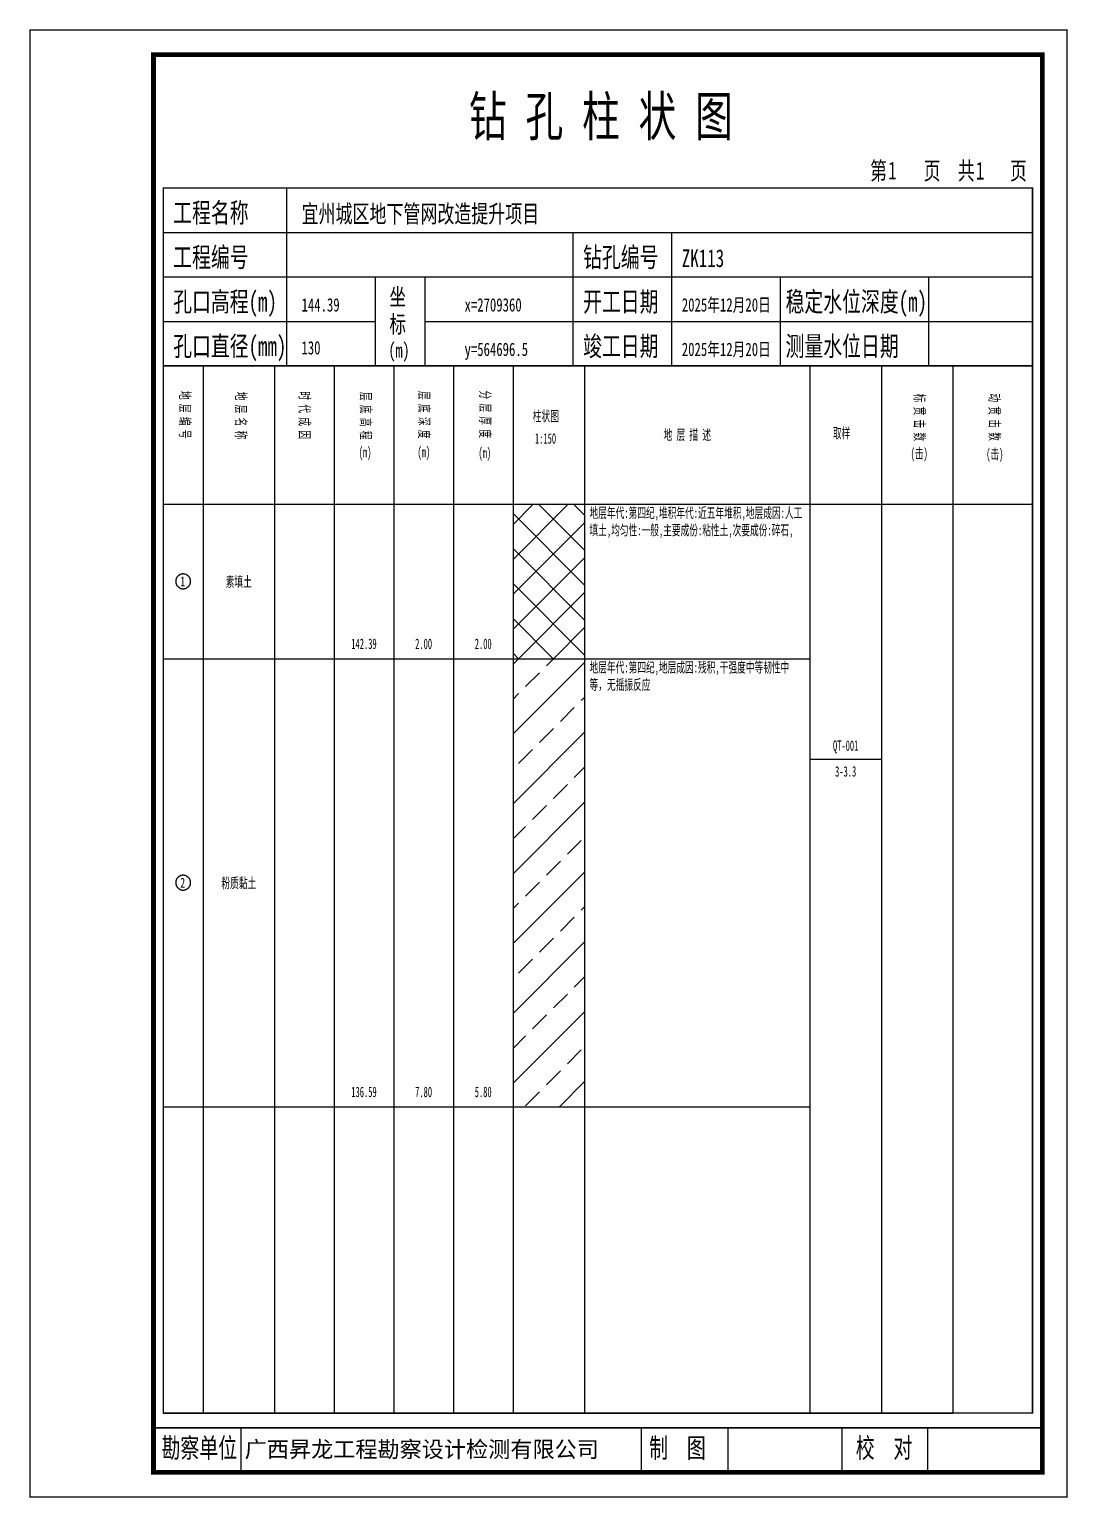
# Model space of a CAD drawing. Header units: millimetres. Extents: x 0 to 2711117, y 0 to 567555.
# Drawn here: x 29839.9 to 30050.1, y -0.1 to 297.1 of the extents above; entities that cross this region are included whole.
import ezdxf
from ezdxf.enums import TextEntityAlignment as Align

# ---------------------------------------------------------------- set-up
doc = ezdxf.new("R2010")
doc.units = ezdxf.units.MM
doc.layers.add('GICAD_POU_TEXTS', color=7, linetype='Continuous')
doc.layers.add('勘察点图例', color=7, linetype='Continuous')
doc.styles.add('HEAD_FONT', font='simfang.ttf', dxfattribs={"width": 0.6})
doc.styles.add('HEAD_FONT2', font='simfang.ttf', dxfattribs={"width": 0.6})
doc.styles.add('HT', font='simhei.ttf')
doc.styles.add('LZ_FONT', font='simfang.ttf', dxfattribs={"width": 0.7, "height": 8})
doc.styles.add('成果图图块', font='simfang.ttf', dxfattribs={"height": 2.5})
doc.styles.add('成果图表体', font='simfang.ttf', dxfattribs={"width": 0.6, "height": 2.1})

# ---------------------------------------------------------------- blocks, each defined once
blk = doc.blocks.new('ZK113')
for p, q in [((52, 229), (52, 265)), ((27, 256), (203, 256)), ((110, 229), (110, 256)), ((130, 229), (130, 256)), ((27, 247), (203, 247)), ((70, 229), (70, 247)), ((80, 229), (80, 247)), ((152, 229), (152, 247)), ((182, 229), (182, 247)), ((27, 238), (70, 238)), ((80, 238), (203, 238)), ((27, 229), (35.05, 229)), ((35.05, 229), (35.05, 17)), ((35.05, 229), (49.53, 229)), ((49.53, 229), (49.53, 17)), ((49.53, 229), (61.6, 229)), ((61.6, 229), (61.6, 17)), ((61.6, 229), (73.68, 229)), ((73.68, 229), (73.68, 17)), ((73.68, 229), (85.75, 229)), ((85.75, 229), (85.75, 17)), ((85.75, 229), (97.82, 229)), ((97.82, 229), (97.82, 17)), ((97.82, 229), (112.3, 229)), ((112.3, 229), (112.3, 17)), ((112.3, 229), (157.93, 229)), ((157.93, 229), (157.93, 17)), ((157.93, 229), (172.42, 229)), ((172.42, 229), (172.42, 17)), ((172.42, 229), (186.9, 229)), ((186.9, 229), (186.9, 17)), ((186.9, 229), (203, 229)), ((27, 201), (203, 201)), ((27, 17), (35.05, 17)), ((35.05, 17), (49.53, 17)), ((49.53, 17), (61.6, 17)), ((61.6, 17), (73.68, 17)), ((73.68, 17), (85.75, 17)), ((85.75, 17), (97.82, 17)), ((97.82, 17), (112.3, 17)), ((112.3, 17), (157.93, 17)), ((157.93, 17), (172.42, 17)), ((172.42, 17), (186.9, 17)), ((42.74, 4.95), (42.74, 13.95)), ((42.74, 4.95), (42.74, 13.95)), ((123.83, 4.95), (123.83, 13.95)), ((141.38, 4.95), (141.38, 13.95)), ((164.48, 4.95), (164.48, 13.95)), ((181.84, 4.95), (181.84, 13.95)), ((181.84, 4.95), (181.84, 13.95))]:
    blk.add_line(p, q)
for points, const_width in [([(0, 0), (210, 0), (210, 297), (0, 297)], 0.25), ([(25, 5), (205, 5), (205, 292), (25, 292)], 1), ([(27, 265), (203, 265), (203, 17), (27, 17)], 0.3)]:
    blk.add_lwpolyline(points, close=True, dxfattribs=dict(const_width=const_width))
at = {"const_width": 0.3}
for points in [[(27, 229), (203, 229)], [(25, 14), (205, 14)]]:
    blk.add_lwpolyline(points, dxfattribs=at)
at = {"style": 'LZ_FONT', "width": 0.7}
for s, height, p in [('钻 孔 柱 状 图', 8, (88.9, 275.54)), ('第', 3.6, (170.12, 266.7)), ('页', 3.6, (180.96, 266.7)), ('共', 3.6, (187.88, 266.7)), ('页', 3.6, (198.44, 266.7)), ('1', 3.6, (173.78, 266.75)), ('1', 3.6, (191.54, 266.7)), ('工程名称', 4, (29, 258)), ('宜州城区地下管网改造提升项目', 3.6, (55, 258)), ('工程编号', 4, (29, 249)), ('钻孔编号', 4, (112, 249)), ('ZK113', 3.6, (132, 249)), ('孔口高程(m)', 4, (29, 240)), ('坐', 3.5, (72.79, 241.24)), ('开工日期', 4, (112, 240)), ('稳定水位深度(m)', 4, (153, 240)), ('144.39', 2.7, (55, 240)), ('x=2709360', 2.7, (88, 240)), ('2025年12月20日', 2.7, (132, 240)), ('标', 3.5, (72.79, 235.7)), ('孔口直径(mm)', 4, (29, 231)), ('竣工日期', 4, (112, 231)), ('测量水位日期', 4, (153, 231)), ('130', 2.7, (54.98, 231.31)), ('(m) ', 3, (72.59, 230.65)), ('y=564696.5', 2.7, (88, 231)), ('2025年12月20日', 2.7, (132, 231)), ('勘察单位', 4, (26.65, 7.95)), ('制  图', 4, (125.4, 7.95)), ('校  对', 4, (167.22, 7.95))]:
    blk.add_text(s, height=height, dxfattribs=at).set_placement(p)
at = {"style": 'HT'}
blk.add_text('广西昇龙工程勘察设计检测有限公司', height=3.2865, dxfattribs=at).set_placement((43.48, 8.02))
at = {"char_height": 2.1, "width": 22.806, "attachment_point": 1, "rotation": 270, "style": 'HEAD_FONT'}
for s, insert in [('地 层 编 号', (32.46, 223.92)), ('地 层 名 称', (43.79, 223.76)), ('时 代 成 因', (56.67, 223.83)), ('层 底 高 程', (69.07, 223.71)), ('层 底 深 度', (80.9, 223.91)), ('分 层 厚 度', (93.26, 224.01)), ('标 贯 击 数', (181.21, 223.37)), ('动 贯 击 数', (196.38, 223.43))]:
    blk.add_mtext(s, dxfattribs=dict(at, insert=insert))
at = {"char_height": 2.1, "attachment_point": 1}
for s, insert, width, style in [('柱状图', (101.82, 219.87), 7.855, 'HEAD_FONT2'), ('1:150', (102.26, 215.36), 6.9223, 'HEAD_FONT2'), ('地 层 描 述', (128.29, 216.11), 22.0781, 'HEAD_FONT2'), ('取样', (162.58, 216.44), 7.855, 'HEAD_FONT2'), ('(m)', (66.58, 212.56), 4.7944, 'HEAD_FONT'), ('(m)', (78.47, 212.61), 4.7944, 'HEAD_FONT'), ('(m)', (90.81, 212.43), 4.7944, 'HEAD_FONT'), ('(击)', (178.33, 212.31), 7.855, 'HEAD_FONT2'), ('(击)', (193.64, 212.22), 7.855, 'HEAD_FONT2')]:
    blk.add_mtext(s, dxfattribs=dict(at, insert=insert, width=width, style=style))
blk = doc.blocks.new('ZK113_0')
at = {"color": 7}
blk.add_polyline3d([(-1.5, 0.02, 0), (-1.5, -0.06, 0), (-1.49, -0.13, 0), (-1.48, -0.2, 0), (-1.47, -0.28, 0), (-1.46, -0.35, 0), (-1.44, -0.42, 0), (-1.41, -0.49, 0), (-1.39, -0.56, 0), (-1.36, -0.63, 0), (-1.32, -0.69, 0), (-1.29, -0.76, 0), (-1.25, -0.82, 0), (-1.2, -0.88, 0), (-1.16, -0.94, 0), (-1.11, -0.99, 0), (-1.06, -1.04, 0), (-1.01, -1.1, 0), (-0.95, -1.14, 0), (-0.89, -1.19, 0), (-0.83, -1.23, 0), (-0.77, -1.27, 0), (-0.71, -1.31, 0), (-0.64, -1.34, 0), (-0.57, -1.37, 0), (-0.51, -1.4, 0), (-0.44, -1.42, 0), (-0.36, -1.44, 0), (-0.29, -1.46, 0), (-0.22, -1.47, 0), (-0.15, -1.48, 0), (-0.07, -1.48, 0), (0, -1.48, 0), (0.07, -1.48, 0), (0.15, -1.48, 0), (0.22, -1.47, 0), (0.29, -1.46, 0), (0.36, -1.44, 0), (0.44, -1.42, 0), (0.51, -1.4, 0), (0.57, -1.37, 0), (0.64, -1.34, 0), (0.71, -1.31, 0), (0.77, -1.27, 0), (0.83, -1.23, 0), (0.89, -1.19, 0), (0.95, -1.14, 0), (1.01, -1.1, 0), (1.06, -1.04, 0), (1.11, -0.99, 0), (1.16, -0.94, 0), (1.2, -0.88, 0), (1.25, -0.82, 0), (1.29, -0.76, 0), (1.32, -0.69, 0), (1.36, -0.63, 0), (1.39, -0.56, 0), (1.41, -0.49, 0), (1.44, -0.42, 0), (1.46, -0.35, 0), (1.47, -0.28, 0), (1.48, -0.2, 0), (1.49, -0.13, 0), (1.5, -0.06, 0), (1.5, 0.02, 0), (1.5, 0.09, 0), (1.49, 0.16, 0), (1.48, 0.24, 0), (1.47, 0.31, 0), (1.46, 0.38, 0), (1.44, 0.45, 0), (1.41, 0.52, 0), (1.39, 0.59, 0), (1.36, 0.66, 0), (1.32, 0.72, 0), (1.29, 0.79, 0), (1.25, 0.85, 0), (1.2, 0.91, 0), (1.16, 0.97, 0), (1.11, 1.02, 0), (1.06, 1.08, 0), (1.01, 1.13, 0), (0.95, 1.18, 0), (0.89, 1.22, 0), (0.83, 1.26, 0), (0.77, 1.3, 0), (0.71, 1.34, 0), (0.64, 1.37, 0), (0.57, 1.4, 0), (0.51, 1.43, 0), (0.44, 1.45, 0), (0.36, 1.47, 0), (0.29, 1.49, 0), (0.22, 1.5, 0), (0.15, 1.51, 0), (0.07, 1.51, 0), (0, 1.52, 0), (-0.07, 1.51, 0), (-0.15, 1.51, 0), (-0.22, 1.5, 0), (-0.29, 1.49, 0), (-0.36, 1.47, 0), (-0.44, 1.45, 0), (-0.51, 1.43, 0), (-0.57, 1.4, 0), (-0.64, 1.37, 0), (-0.71, 1.34, 0), (-0.77, 1.3, 0), (-0.83, 1.26, 0), (-0.89, 1.22, 0), (-0.95, 1.18, 0), (-1.01, 1.13, 0), (-1.06, 1.08, 0), (-1.11, 1.02, 0), (-1.16, 0.97, 0), (-1.2, 0.91, 0), (-1.25, 0.85, 0), (-1.29, 0.79, 0), (-1.32, 0.72, 0), (-1.36, 0.66, 0), (-1.39, 0.59, 0), (-1.41, 0.52, 0), (-1.44, 0.45, 0), (-1.46, 0.38, 0), (-1.47, 0.31, 0), (-1.48, 0.24, 0), (-1.49, 0.16, 0), (-1.5, 0.09, 0), (-1.5, 0.02, 0)], dxfattribs=at)
at = {"layer": 'GICAD_POU_TEXTS', "color": 7, "style": '成果图图块', "width": 0.7}
blk.add_text('1', height=2, dxfattribs=at).set_placement((-0.09, -0.99), align=Align.CENTER)
blk = doc.blocks.new('ZK113_1')
at = {"color": 7}
blk.add_polyline3d([(-1.5, 0.02, 0), (-1.5, -0.06, 0), (-1.49, -0.13, 0), (-1.48, -0.2, 0), (-1.47, -0.28, 0), (-1.46, -0.35, 0), (-1.44, -0.42, 0), (-1.41, -0.49, 0), (-1.39, -0.56, 0), (-1.36, -0.63, 0), (-1.32, -0.69, 0), (-1.29, -0.76, 0), (-1.25, -0.82, 0), (-1.2, -0.88, 0), (-1.16, -0.94, 0), (-1.11, -0.99, 0), (-1.06, -1.04, 0), (-1.01, -1.1, 0), (-0.95, -1.14, 0), (-0.89, -1.19, 0), (-0.83, -1.23, 0), (-0.77, -1.27, 0), (-0.71, -1.31, 0), (-0.64, -1.34, 0), (-0.57, -1.37, 0), (-0.51, -1.4, 0), (-0.44, -1.42, 0), (-0.36, -1.44, 0), (-0.29, -1.46, 0), (-0.22, -1.47, 0), (-0.15, -1.48, 0), (-0.07, -1.48, 0), (0, -1.48, 0), (0.07, -1.48, 0), (0.15, -1.48, 0), (0.22, -1.47, 0), (0.29, -1.46, 0), (0.36, -1.44, 0), (0.44, -1.42, 0), (0.51, -1.4, 0), (0.57, -1.37, 0), (0.64, -1.34, 0), (0.71, -1.31, 0), (0.77, -1.27, 0), (0.83, -1.23, 0), (0.89, -1.19, 0), (0.95, -1.14, 0), (1.01, -1.1, 0), (1.06, -1.04, 0), (1.11, -0.99, 0), (1.16, -0.94, 0), (1.2, -0.88, 0), (1.25, -0.82, 0), (1.29, -0.76, 0), (1.32, -0.69, 0), (1.36, -0.63, 0), (1.39, -0.56, 0), (1.41, -0.49, 0), (1.44, -0.42, 0), (1.46, -0.35, 0), (1.47, -0.28, 0), (1.48, -0.2, 0), (1.49, -0.13, 0), (1.5, -0.06, 0), (1.5, 0.02, 0), (1.5, 0.09, 0), (1.49, 0.16, 0), (1.48, 0.24, 0), (1.47, 0.31, 0), (1.46, 0.38, 0), (1.44, 0.45, 0), (1.41, 0.52, 0), (1.39, 0.59, 0), (1.36, 0.66, 0), (1.32, 0.72, 0), (1.29, 0.79, 0), (1.25, 0.85, 0), (1.2, 0.91, 0), (1.16, 0.97, 0), (1.11, 1.02, 0), (1.06, 1.08, 0), (1.01, 1.13, 0), (0.95, 1.18, 0), (0.89, 1.22, 0), (0.83, 1.26, 0), (0.77, 1.3, 0), (0.71, 1.34, 0), (0.64, 1.37, 0), (0.57, 1.4, 0), (0.51, 1.43, 0), (0.44, 1.45, 0), (0.36, 1.47, 0), (0.29, 1.49, 0), (0.22, 1.5, 0), (0.15, 1.51, 0), (0.07, 1.51, 0), (0, 1.52, 0), (-0.07, 1.51, 0), (-0.15, 1.51, 0), (-0.22, 1.5, 0), (-0.29, 1.49, 0), (-0.36, 1.47, 0), (-0.44, 1.45, 0), (-0.51, 1.43, 0), (-0.57, 1.4, 0), (-0.64, 1.37, 0), (-0.71, 1.34, 0), (-0.77, 1.3, 0), (-0.83, 1.26, 0), (-0.89, 1.22, 0), (-0.95, 1.18, 0), (-1.01, 1.13, 0), (-1.06, 1.08, 0), (-1.11, 1.02, 0), (-1.16, 0.97, 0), (-1.2, 0.91, 0), (-1.25, 0.85, 0), (-1.29, 0.79, 0), (-1.32, 0.72, 0), (-1.36, 0.66, 0), (-1.39, 0.59, 0), (-1.41, 0.52, 0), (-1.44, 0.45, 0), (-1.46, 0.38, 0), (-1.47, 0.31, 0), (-1.48, 0.24, 0), (-1.49, 0.16, 0), (-1.5, 0.09, 0), (-1.5, 0.02, 0)], dxfattribs=at)
at = {"layer": 'GICAD_POU_TEXTS', "color": 7, "style": '成果图图块', "width": 0.7}
blk.add_text('2', height=2, dxfattribs=at).set_placement((-0.09, -0.99), align=Align.CENTER)

msp = doc.modelspace()

# ---------------------------------------------------------------- hatches: boundary and pattern name
at = {"layer": '勘察点图例'}
h = msp.add_hatch(dxfattribs=at)
h.set_pattern_fill('GKSTT', color=256, scale=0.5, style=0, pattern_type=2)
h.set_pattern_definition([(45, (0, 0), (-3.5355339, 3.5355339), []), (135, (0, 0), (-3.5355339, -3.5355339), [])])
h.paths.add_polyline_path([(29937.81, 169.72), (29952.29, 169.72), (29952.29, 201), (29937.81, 201)])
h = msp.add_hatch(dxfattribs=at)
h.set_pattern_fill('GKFZNT', color=256, scale=0.5, style=0, pattern_type=2)
h.set_pattern_definition([(45, (0, 0), (-7.0710678, 7.0710678), []), (45, (7.071, 0), (-7.0710678, 7.0710678), [4, -2])])
h.paths.add_polyline_path([(29937.81, 79), (29952.29, 79), (29952.29, 169.72), (29937.81, 169.72)])

# ---------------------------------------------------------------- linework, layer by layer
for p, q in [((29866.99, 169.72), (29952.29, 169.72)), ((29952.29, 169.72), (29997.92, 169.72)), ((29997.92, 149.38), (30012.41, 149.38)), ((29866.99, 79), (29952.29, 79)), ((29952.29, 79), (29997.92, 79))]:
    msp.add_line(p, q, dxfattribs=at)

# ---------------------------------------------------------------- block references
for name, p in [('ZK113', (29839.99, 0)), ('ZK113_0', (29871.01, 185.36)), ('ZK113_1', (29871.01, 124.36))]:
    msp.add_blockref(name, p, dxfattribs=at)

# ---------------------------------------------------------------- texts
at = {"layer": '勘察点图例', "style": '成果图表体', "width": 0.6}
for s, p in [('素填土', (29882.28, 185.36)), ('142.39', (29907.63, 172.72)), ('2.00', (29919.7, 172.72)), ('2.00', (29931.77, 172.72)), ('QT-001', (30005.17, 151.88)), ('3-3.3', (30005.17, 146.88)), ('粉质黏土', (29882.28, 124.36)), ('136.59', (29907.63, 82)), ('7.80', (29919.7, 82)), ('5.80', (29931.77, 82))]:
    msp.add_text(s, height=2.1, dxfattribs=at).set_placement(p, align=Align.MIDDLE)
at = {"layer": '勘察点图例', "char_height": 2.1, "width": 43.6296, "attachment_point": 1, "style": '成果图表体'}
for s, insert in [('地层年代:第四纪,堆积年代:近五年堆积,地层成因:人工填土,均匀性:一般,主要成份:粘性土,次要成份:碎石,', (29953.29, 200.3)), ('地层年代:第四纪,地层成因:残积,干强度中等韧性中等，无摇振反应', (29953.29, 169.02))]:
    msp.add_mtext(s, dxfattribs=dict(at, insert=insert))

doc.saveas('drawing.dxf')
